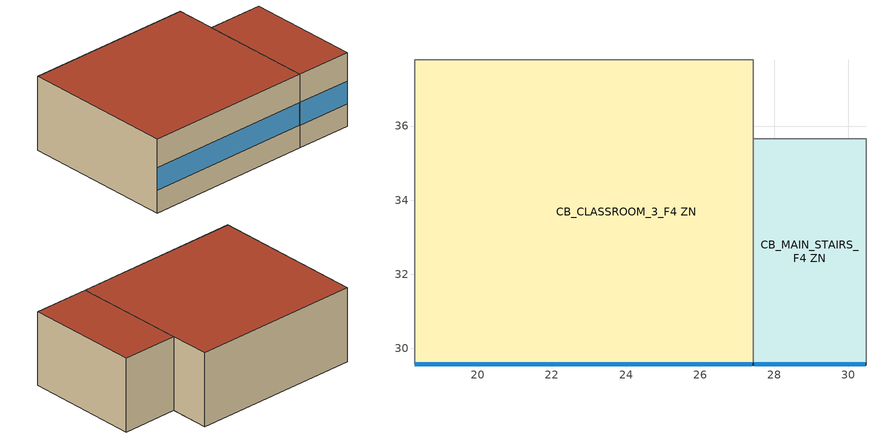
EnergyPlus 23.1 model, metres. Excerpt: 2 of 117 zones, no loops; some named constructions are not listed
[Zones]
CB_CLASSROOM_3_F4 ZN
 floor to CB_CLASSROOM_6_F3 ZN (Typical Interior Floor): 20.57,37.8 20.57,29.57 18.29,29.57 18.29,37.8 z11.89
 floor to CB_CLASSROOM_5_F3 ZN (Typical Interior Floor): 27.43,37.8 27.43,29.57 20.57,29.57 20.57,37.8 z11.89
 wall outside (Typical Insulated Steel Framed Exterior Wall R-11.9): 18.29,29.57 27.43,29.57 z11.89:15.85
 wall to CB_CLASSROOM_2_F4 ZN (Uninsulated Steel Stud Wall): 18.29,37.8 18.29,29.57 z11.89:15.85
 wall to CB_CORRIDOR_F4 ZN (Uninsulated Steel Stud Wall): 27.43,35.66 27.43,37.8 18.29,37.8 z11.89:15.85
 wall to CB_MAIN_STAIRS_F4 ZN (Uninsulated Steel Stud Wall): 27.43,29.57 27.43,35.66 z11.89:15.85
 window (U 0.77 SHGC 0.23 Simple Glazing Window U-0.77 SHGC 0.23): 18.3,29.57 27.41,29.57 z13.11:14.33
 roof outside (Typical IEAD Roof - Highly Reflective R-25.64): 27.43,29.57 27.43,37.8 18.29,37.8 18.29,29.57 z15.85
CB_MAIN_STAIRS_F4 ZN
 floor to CB_MAIN_STAIRS_F3 ZN (Typical Interior Floor): 30.48,35.66 30.48,29.57 27.43,29.57 27.43,35.66 z11.89
 wall outside (Typical Insulated Steel Framed Exterior Wall R-11.9): 27.43,29.57 30.48,29.57 z11.89:15.85
 wall to CB_CORRIDOR_F4 ZN (Uninsulated Steel Stud Wall): 30.48,29.57 30.48,35.66 27.43,35.66 z11.89:15.85
 window (U 0.77 SHGC 0.23 Simple Glazing Window U-0.77 SHGC 0.23): 27.46,29.57 30.46,29.57 z13.11:14.33
 roof outside (Typical IEAD Roof - Highly Reflective R-25.64): 30.48,29.57 30.48,35.66 27.43,35.66 27.43,29.57 z15.85
[Schedule:Day:Interval]
College BLDG_Cafe_OCC_SCH Default|WntrDsn|Wknd|Hol Day; College BLDG_Cafe_OCC_SCH Default|WntrDsn|Wknd|Hol Day 1; College BLDG_Cafe_OCC_SCH Default|WntrDsn|Wknd|Hol Day 2; College BLDG_Cafe_OCC_SCH Default; College BLDG_Cafe_OCC_SCH Winter Design Day 2; College BLDG_ELEVATORS Sun Day; College BLDG_ELEVATORS Sat Day; Schedule Day 73; College BLDG_ELEVATORS Winter Design Day: No, 24:00, 0
College BLDG_Cafe_OCC_SCH Wkdy|SmrDsn Day; College BLDG_Cafe_OCC_SCH Wkdy|SmrDsn Day 2; College BLDG_Cafe_OCC_SCH Summer Design Day: No, 09:00, 0, 15:00, 0.95, 20:00, 0.35, 24:00, 0
College BLDG_Cafe_OCC_SCH Wkdy|SmrDsn Day 1: No, 09:00, 0, 15:00, 0.15, 20:00, 0.35, 24:00, 0
CB_CONFERENCE_ROOM_F1 ZN VAV Terminal - MDP Default 1: No, 12:00, 0.626, 13:00, 0.1, 24:00, 0.626
CB_OFFICES_ENCLOSED_1_F1 ZN VAV Terminal - MDP Default 1; CB_OFFICES_ENCLOSED_8_F1 ZN VAV Terminal - MDP Default 1: No, 12:00, 0.058, 13:00, 0.1, 24:00, 0.058
CB_OFFICES_ENCLOSED_2_F1 ZN VAV Terminal - MDP Default 1; CB_OFFICES_ENCLOSED_3_F1 ZN VAV Terminal - MDP Default 1; CB_OFFICES_ENCLOSED_4_F1 ZN VAV Terminal - MDP Default 1; CB_OFFICES_ENCLOSED_5_F1 ZN VAV Terminal - MDP Default 1; CB_OFFICES_ENCLOSED_6_F1 ZN VAV Terminal - MDP Default 1; CB_OFFICES_ENCLOSED_7_F1 ZN VAV Terminal - MDP Default 1: No, 12:00, 0.06, 13:00, 0.1, 24:00, 0.06
CB_OFFICES_OPEN_F1 ZN VAV Terminal - MDP Default 1: No, 12:00, 0.107, 13:00, 0.1, 24:00, 0.107
College ELEV_LIGHT_FAN_SCH_24_7 Default|Sun|Hol Day; College ELEV_LIGHT_FAN_SCH_24_7 Wkdy Day; College ELEV_LIGHT_FAN_SCH_24_7 Sat Day; College ELEV_LIGHT_FAN_SCH_24_7 Default; College ELEV_LIGHT_FAN_SCH_24_7 Summer Design Day; College ELEV_LIGHT_FAN_SCH_24_7 Winter Design Day: No, 24:00, 1
College BLDG_ELEVATORS Wkdy Day: No, 08:00, 0, 15:00, 0.3, 16:00, 0.2, 24:00, 0
College BLDG_ELEVATORS Summer Design Day: No, 24:00, 0.3
[Schedule:Week:Daily]
CB_OFFICES_ENCLOSED_3_F1 ZN VAV Terminal - MDP - adjusted Week Rule - Jan1-Dec31: CB_OFFICES_ENCLOSED_3_F1 ZN VAV Terminal - MDP Default 1, CB_OFFICES_ENCLOSED_3_F1 ZN VAV Terminal - MDP Default 1, CB_OFFICES_ENCLOSED_3_F1 ZN VAV Terminal - MDP Default 1, CB_OFFICES_ENCLOSED_3_F1 ZN VAV Terminal - MDP Default 1, CB_OFFICES_ENCLOSED_3_F1 ZN VAV Terminal - MDP Default 1, CB_OFFICES_ENCLOSED_3_F1 ZN VAV Terminal - MDP Default 1, CB_OFFICES_ENCLOSED_3_F1 ZN VAV Terminal - MDP Default 1, CB_OFFICES_ENCLOSED_3_F1 ZN VAV Terminal - MDP Default 1, CB_OFFICES_ENCLOSED_3_F1 ZN VAV Terminal - MDP Default 1, CB_OFFICES_ENCLOSED_3_F1 ZN VAV Terminal - MDP Default 1, CB_OFFICES_ENCLOSED_3_F1 ZN VAV Terminal - MDP Default 1, CB_OFFICES_ENCLOSED_3_F1 ZN VAV Terminal - MDP Default 1
CB_OFFICES_ENCLOSED_4_F1 ZN VAV Terminal - MDP - adjusted Week Rule - Jan1-Dec31: CB_OFFICES_ENCLOSED_4_F1 ZN VAV Terminal - MDP Default 1, CB_OFFICES_ENCLOSED_4_F1 ZN VAV Terminal - MDP Default 1, CB_OFFICES_ENCLOSED_4_F1 ZN VAV Terminal - MDP Default 1, CB_OFFICES_ENCLOSED_4_F1 ZN VAV Terminal - MDP Default 1, CB_OFFICES_ENCLOSED_4_F1 ZN VAV Terminal - MDP Default 1, CB_OFFICES_ENCLOSED_4_F1 ZN VAV Terminal - MDP Default 1, CB_OFFICES_ENCLOSED_4_F1 ZN VAV Terminal - MDP Default 1, CB_OFFICES_ENCLOSED_4_F1 ZN VAV Terminal - MDP Default 1, CB_OFFICES_ENCLOSED_4_F1 ZN VAV Terminal - MDP Default 1, CB_OFFICES_ENCLOSED_4_F1 ZN VAV Terminal - MDP Default 1, CB_OFFICES_ENCLOSED_4_F1 ZN VAV Terminal - MDP Default 1, CB_OFFICES_ENCLOSED_4_F1 ZN VAV Terminal - MDP Default 1
CB_OFFICES_ENCLOSED_5_F1 ZN VAV Terminal - MDP - adjusted Week Rule - Jan1-Dec31: CB_OFFICES_ENCLOSED_5_F1 ZN VAV Terminal - MDP Default 1, CB_OFFICES_ENCLOSED_5_F1 ZN VAV Terminal - MDP Default 1, CB_OFFICES_ENCLOSED_5_F1 ZN VAV Terminal - MDP Default 1, CB_OFFICES_ENCLOSED_5_F1 ZN VAV Terminal - MDP Default 1, CB_OFFICES_ENCLOSED_5_F1 ZN VAV Terminal - MDP Default 1, CB_OFFICES_ENCLOSED_5_F1 ZN VAV Terminal - MDP Default 1, CB_OFFICES_ENCLOSED_5_F1 ZN VAV Terminal - MDP Default 1, CB_OFFICES_ENCLOSED_5_F1 ZN VAV Terminal - MDP Default 1, CB_OFFICES_ENCLOSED_5_F1 ZN VAV Terminal - MDP Default 1, CB_OFFICES_ENCLOSED_5_F1 ZN VAV Terminal - MDP Default 1, CB_OFFICES_ENCLOSED_5_F1 ZN VAV Terminal - MDP Default 1, CB_OFFICES_ENCLOSED_5_F1 ZN VAV Terminal - MDP Default 1
CB_OFFICES_ENCLOSED_6_F1 ZN VAV Terminal - MDP - adjusted Week Rule - Jan1-Dec31: CB_OFFICES_ENCLOSED_6_F1 ZN VAV Terminal - MDP Default 1, CB_OFFICES_ENCLOSED_6_F1 ZN VAV Terminal - MDP Default 1, CB_OFFICES_ENCLOSED_6_F1 ZN VAV Terminal - MDP Default 1, CB_OFFICES_ENCLOSED_6_F1 ZN VAV Terminal - MDP Default 1, CB_OFFICES_ENCLOSED_6_F1 ZN VAV Terminal - MDP Default 1, CB_OFFICES_ENCLOSED_6_F1 ZN VAV Terminal - MDP Default 1, CB_OFFICES_ENCLOSED_6_F1 ZN VAV Terminal - MDP Default 1, CB_OFFICES_ENCLOSED_6_F1 ZN VAV Terminal - MDP Default 1, CB_OFFICES_ENCLOSED_6_F1 ZN VAV Terminal - MDP Default 1, CB_OFFICES_ENCLOSED_6_F1 ZN VAV Terminal - MDP Default 1, CB_OFFICES_ENCLOSED_6_F1 ZN VAV Terminal - MDP Default 1, CB_OFFICES_ENCLOSED_6_F1 ZN VAV Terminal - MDP Default 1
CB_OFFICES_ENCLOSED_7_F1 ZN VAV Terminal - MDP - adjusted Week Rule - Jan1-Dec31: CB_OFFICES_ENCLOSED_7_F1 ZN VAV Terminal - MDP Default 1, CB_OFFICES_ENCLOSED_7_F1 ZN VAV Terminal - MDP Default 1, CB_OFFICES_ENCLOSED_7_F1 ZN VAV Terminal - MDP Default 1, CB_OFFICES_ENCLOSED_7_F1 ZN VAV Terminal - MDP Default 1, CB_OFFICES_ENCLOSED_7_F1 ZN VAV Terminal - MDP Default 1, CB_OFFICES_ENCLOSED_7_F1 ZN VAV Terminal - MDP Default 1, CB_OFFICES_ENCLOSED_7_F1 ZN VAV Terminal - MDP Default 1, CB_OFFICES_ENCLOSED_7_F1 ZN VAV Terminal - MDP Default 1, CB_OFFICES_ENCLOSED_7_F1 ZN VAV Terminal - MDP Default 1, CB_OFFICES_ENCLOSED_7_F1 ZN VAV Terminal - MDP Default 1, CB_OFFICES_ENCLOSED_7_F1 ZN VAV Terminal - MDP Default 1, CB_OFFICES_ENCLOSED_7_F1 ZN VAV Terminal - MDP Default 1
CB_OFFICES_ENCLOSED_8_F1 ZN VAV Terminal - MDP - adjusted Week Rule - Jan1-Dec31: CB_OFFICES_ENCLOSED_8_F1 ZN VAV Terminal - MDP Default 1, CB_OFFICES_ENCLOSED_8_F1 ZN VAV Terminal - MDP Default 1, CB_OFFICES_ENCLOSED_8_F1 ZN VAV Terminal - MDP Default 1, CB_OFFICES_ENCLOSED_8_F1 ZN VAV Terminal - MDP Default 1, CB_OFFICES_ENCLOSED_8_F1 ZN VAV Terminal - MDP Default 1, CB_OFFICES_ENCLOSED_8_F1 ZN VAV Terminal - MDP Default 1, CB_OFFICES_ENCLOSED_8_F1 ZN VAV Terminal - MDP Default 1, CB_OFFICES_ENCLOSED_8_F1 ZN VAV Terminal - MDP Default 1, CB_OFFICES_ENCLOSED_8_F1 ZN VAV Terminal - MDP Default 1, CB_OFFICES_ENCLOSED_8_F1 ZN VAV Terminal - MDP Default 1, CB_OFFICES_ENCLOSED_8_F1 ZN VAV Terminal - MDP Default 1, CB_OFFICES_ENCLOSED_8_F1 ZN VAV Terminal - MDP Default 1
CB_OFFICES_OPEN_F1 ZN VAV Terminal - MDP - adjusted Week Rule - Jan1-Dec31: CB_OFFICES_OPEN_F1 ZN VAV Terminal - MDP Default 1, CB_OFFICES_OPEN_F1 ZN VAV Terminal - MDP Default 1, CB_OFFICES_OPEN_F1 ZN VAV Terminal - MDP Default 1, CB_OFFICES_OPEN_F1 ZN VAV Terminal - MDP Default 1, CB_OFFICES_OPEN_F1 ZN VAV Terminal - MDP Default 1, CB_OFFICES_OPEN_F1 ZN VAV Terminal - MDP Default 1, CB_OFFICES_OPEN_F1 ZN VAV Terminal - MDP Default 1, CB_OFFICES_OPEN_F1 ZN VAV Terminal - MDP Default 1, CB_OFFICES_OPEN_F1 ZN VAV Terminal - MDP Default 1, CB_OFFICES_OPEN_F1 ZN VAV Terminal - MDP Default 1, CB_OFFICES_OPEN_F1 ZN VAV Terminal - MDP Default 1, CB_OFFICES_OPEN_F1 ZN VAV Terminal - MDP Default 1
